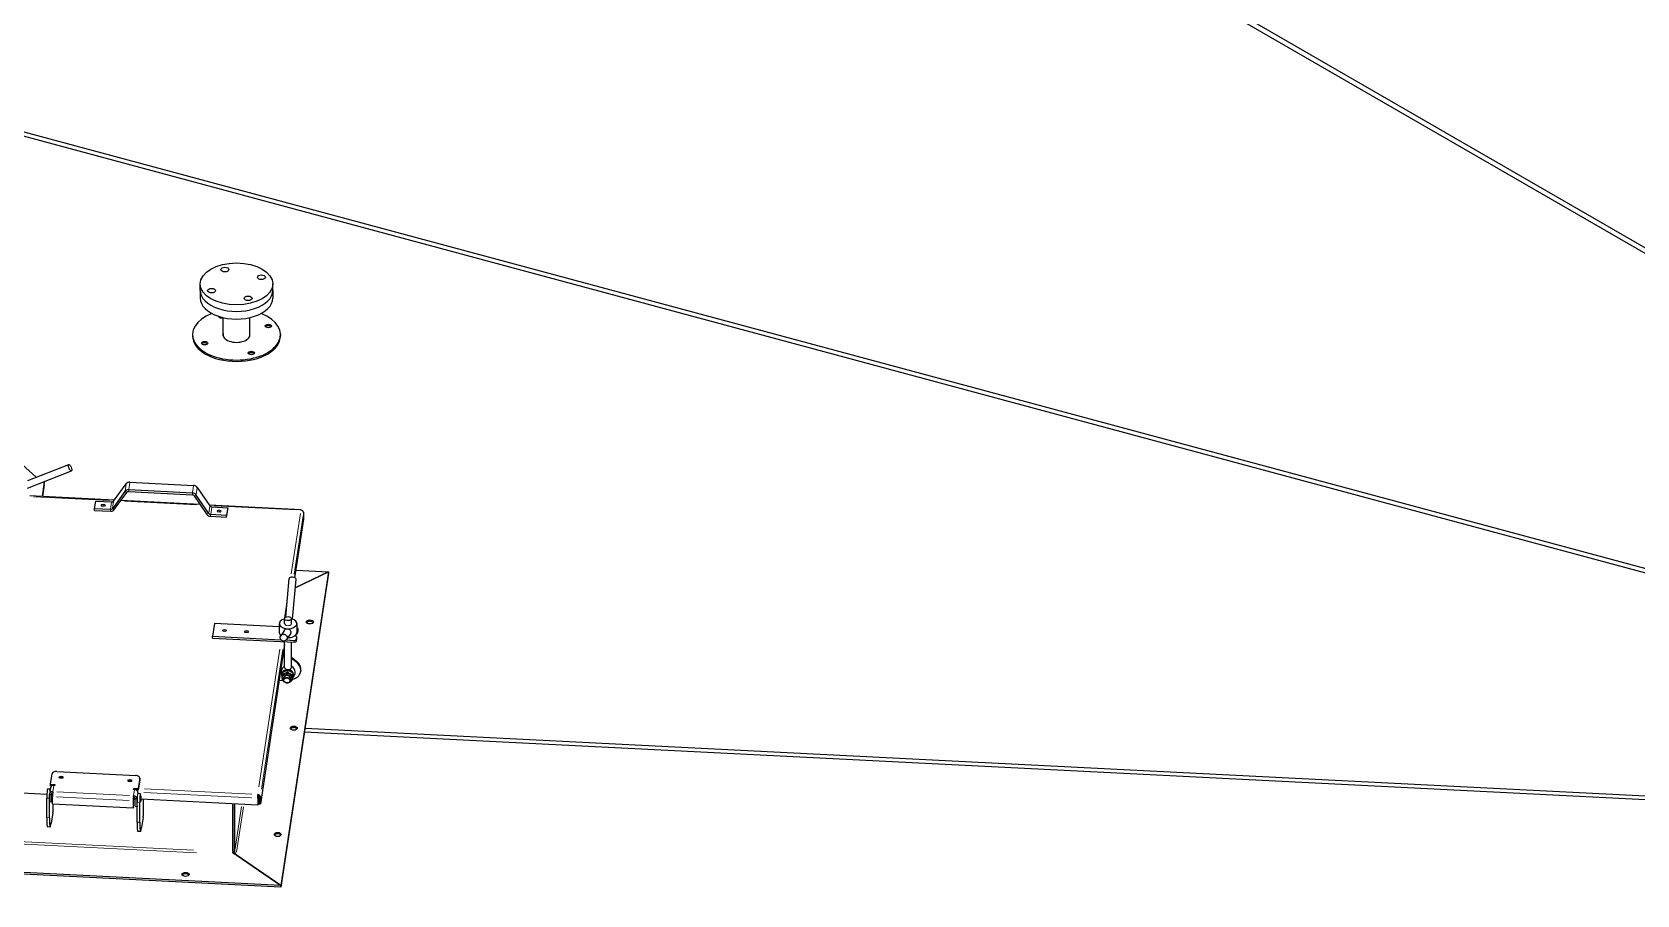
# Model space of a CAD drawing. Header units: millimetres. Extents: x 0 to 89100, y 0 to 63000.
# Drawn here: x 75626 to 78362, y 50454 to 51924 of the extents above; entities that cross this region are included whole.
import ezdxf

# ---------------------------------------------------------------- set-up
doc = ezdxf.new("R2010")
doc.units = ezdxf.units.MM
doc.header["$LTSCALE"] = 150
doc.layers.add('Visible', color=7, linetype='Continuous', lineweight=25)
doc.layers.add('Visible Narrow', color=7, linetype='Continuous', lineweight=18)

msp = doc.modelspace()

# ---------------------------------------------------------------- linework, layer by layer
at = {"layer": 'Visible'}
for p, q in [((79913.82, 50659.39), (75987.69, 52926.14)), ((75996.18, 52931.04), (79922.3, 50664.29)), ((75558.27, 51768.85), (79856.08, 50611.78)), ((79851.01, 50605.5), (75558.27, 51761.21)), ((75912.86, 51484.16), (75912.86, 51495.18)), ((76036.61, 51484.16), (76036.61, 51495.18)), ((75912.86, 51484.16), (75912.86, 51470.99)), ((76036.61, 51484.16), (76036.61, 51470.99)), ((75952.13, 51406.84), (75952.13, 51437.74)), ((75997.35, 51406.84), (75997.35, 51437.74)), ((75899.74, 51408.84), (75899.74, 51406.39)), ((76049.74, 51408.84), (76049.74, 51406.39)), ((75566.32, 51225.95), (75633.05, 51165.63)), ((75618.61, 51147.04), (75693.25, 51176.44)), ((75619.24, 51160.19), (75688.85, 51187.61)), ((75646.99, 51157.37), (75643.25, 51132.66)), ((75646.99, 51152.47), (75643.99, 51132.63)), ((75647.02, 51152.85), (75647.02, 51157.75)), ((75784.59, 51141.5), (75763.13, 51112.11)), ((75765.09, 51125.06), (75786.56, 51154.44)), ((75766.36, 51110.42), (75787.83, 51139.81)), ((75899.48, 51138.76), (75791.07, 51144.24)), ((75791.07, 51141.18), (75899.48, 51135.7)), ((75793.03, 51157.18), (75901.44, 51151.7)), ((75907.91, 51148.31), (75929.37, 51116.76)), ((75766.11, 51126.46), (75622.13, 51133.73)), ((75732.82, 51112.11), (75734.79, 51125.06)), ((75759.89, 51110.75), (75732.82, 51112.11)), ((75732.82, 51109.05), (75732.82, 51112.11)), ((75732.82, 51109.05), (75759.89, 51107.68)), ((75734.79, 51125.06), (75761.85, 51123.69)), ((75912.89, 51119.04), (75777.65, 51125.88)), ((75902.71, 51134.01), (75924.18, 51102.45)), ((75927.41, 51103.82), (75905.95, 51135.37)), ((76084.71, 51110.37), (75928.35, 51118.26)), ((75932.61, 51115.06), (75959.68, 51113.7)), ((75959.68, 51113.7), (75957.72, 51100.75)), ((75957.72, 51097.69), (75959.68, 51110.63)), ((75959.68, 51110.63), (75959.68, 51113.7)), ((76086.92, 51108.89), (76086.81, 51108.89)), ((76086.92, 51108.83), (76086.92, 51108.89)), ((76086.92, 51108.84), (76086.92, 51108.89)), ((75957.72, 51100.75), (75930.65, 51102.12)), ((75930.65, 51099.06), (75957.72, 51097.69)), ((75957.72, 51097.69), (75957.72, 51100.75)), ((76089.03, 51094.39), (76073.88, 50994.42)), ((76088.95, 51106.03), (76089.03, 51106.02)), ((76088.97, 51105.64), (76089.03, 51106.02)), ((76089.03, 51106.02), (76089.03, 51094.39)), ((76131.61, 51004.39), (76050.56, 50469.5)), ((76131.61, 51001.94), (76050.56, 50467.05)), ((76074.93, 50976.93), (76131.61, 51004.39)), ((76131.61, 51004.39), (76074.93, 50976.93)), ((76075.82, 51007.21), (76131.61, 51004.39)), ((76131.61, 51001.94), (76131.61, 51004.39)), ((76131.61, 51001.94), (76131.61, 51004.39)), ((76058.64, 50927.28), (76064.27, 50993.07)), ((76070.36, 50923.56), (76076.23, 50992.05)), ((76056.66, 50916.13), (76056.66, 50924.7)), ((76068.66, 50916.13), (76068.66, 50924.7)), ((75937.28, 50916.18), (75934.01, 50894.62)), ((75934.01, 50891.55), (75934.01, 50894.62)), ((75934.01, 50894.62), (76050.31, 50888.74)), ((75934.01, 50891.55), (76072.98, 50884.53)), ((76047.66, 50910.61), (75937.28, 50916.18)), ((76047.66, 50916.13), (76047.66, 50900.82)), ((76056.29, 50905.1), (76050.05, 50895.62)), ((76066.57, 50898.89), (76060.07, 50889.03)), ((76077.76, 50894.31), (76073, 50894.55)), ((76077.04, 50889.56), (76077.76, 50894.31)), ((76077.04, 50886.5), (76077.76, 50891.25)), ((76077.35, 50899.09), (76078.93, 50899.01)), ((76077.66, 50916.13), (76077.66, 50900.82)), ((76077.66, 50902.14), (76078.93, 50902.07)), ((76077.76, 50891.25), (76077.76, 50894.31)), ((76078.93, 50902.07), (76079.65, 50906.82)), ((76078.93, 50899.01), (76079.65, 50903.76)), ((76078.93, 50899.01), (76078.93, 50902.07)), ((76079.67, 50903.95), (76079.67, 50907.01)), ((76056.66, 50880.76), (76015.44, 50608.78)), ((76056.66, 50866.57), (76054.74, 50868.11)), ((76055, 50869.84), (76056.66, 50868.5)), ((76056.66, 50841.33), (76056.66, 50885.36)), ((76059.49, 50888.28), (76072.98, 50887.6)), ((76068.66, 50841.33), (76068.66, 50884.75)), ((76062.06, 50837.09), (76061.46, 50833.12)), ((76068.66, 50858.83), (76077.85, 50851.43)), ((76077.59, 50849.7), (76068.66, 50856.9)), ((76084.43, 50836.39), (76084.17, 50834.66)), ((76047.31, 50819.12), (76053.71, 50819.64)), ((76052.58, 50824.35), (76052.82, 50825.95)), ((76053.4, 50833.43), (76052.8, 50829.47)), ((76054.73, 50820.59), (76055.18, 50823.57)), ((76066.59, 50818.79), (76067.05, 50821.77)), ((76069.76, 50821.75), (76070, 50823.35)), ((76070.71, 50832.56), (76070.11, 50828.59)), ((76070.11, 50820.4), (76070.71, 50824.37)), ((79823.91, 50542.47), (76090.56, 50731.04)), ((76091.61, 50737.94), (79824.95, 50549.37)), ((75651.46, 50624.94), (74930.49, 50661.35)), ((75657.6, 50642.38), (75660.28, 50660.07)), ((75668.4, 50664.01), (75802.89, 50657.21)), ((75809.71, 50652.52), (75807.03, 50634.84)), ((75809.71, 50650.07), (75807.03, 50632.39)), ((75809.73, 50650.45), (75809.73, 50652.9)), ((75651.28, 50585.52), (75651.28, 50618.9)), ((75657.03, 50634.02), (75652.62, 50634.24)), ((75655.7, 50612.12), (75655.7, 50624.98)), ((75657.38, 50636.36), (75655.75, 50625.57)), ((75657.6, 50642.38), (75665.07, 50642.01)), ((75657.6, 50639.93), (75657.6, 50642.38)), ((75660.21, 50639.8), (75657.6, 50639.93)), ((75658.69, 50611.96), (75658.69, 50624.82)), ((75660.32, 50622.75), (75658.69, 50611.96)), ((75660.32, 50622.75), (75660.32, 50626.93)), ((75661.24, 50624.44), (75660.32, 50624.49)), ((75661.15, 50608.36), (75661.15, 50621.22)), ((75664.81, 50640.28), (75663.31, 50640.36)), ((75665.07, 50642.01), (75664.81, 50640.28)), ((75802.14, 50617.32), (75798.93, 50617.49)), ((75799.15, 50620.18), (75799.15, 50622.63)), ((75799.29, 50633.49), (75799.55, 50635.21)), ((75800.79, 50633.41), (75799.29, 50633.49)), ((75799.55, 50635.21), (75807.03, 50634.84)), ((75799.55, 50633.47), (75799.55, 50635.21)), ((75802.14, 50604.72), (75802.14, 50617.58)), ((75807.03, 50632.39), (75803.89, 50632.55)), ((75805.13, 50604.57), (75805.13, 50617.43)), ((75811.02, 50626.24), (75806.54, 50626.47)), ((75806.76, 50628.21), (75806.76, 50626.46)), ((75807.03, 50634.84), (75807.03, 50632.39)), ((75811.38, 50622.11), (75811.38, 50614.76)), ((76011.28, 50606.76), (75811.38, 50616.86)), ((75815.88, 50616.63), (75815.88, 50604.64)), ((76010.82, 50619.72), (76010.62, 50618.43)), ((76010.62, 50618.43), (76011.28, 50618.4)), ((76010.82, 50619.72), (76011.48, 50619.69)), ((76011.01, 50622.85), (76011.01, 50624.69)), ((76011.48, 50619.69), (76011.28, 50618.4)), ((76011.28, 50618.4), (76011.28, 50606.76)), ((76011.48, 50619.69), (76011.48, 50608.05)), ((76013.2, 50617.92), (76011.48, 50618.01)), ((76013.26, 50620.9), (76013.2, 50620.52)), ((76013.2, 50620.52), (76013.2, 50608.89)), ((76013.2, 50620.52), (76015.44, 50620.41)), ((76013.26, 50620.9), (76015.5, 50620.79)), ((76015.44, 50620.41), (76015.5, 50620.79)), ((76015.44, 50608.78), (76015.44, 50620.41)), ((75658.69, 50611.96), (75655.7, 50612.12)), ((75655.77, 50585.3), (75655.77, 50612.11)), ((75661.65, 50593.5), (75659.03, 50576.25)), ((75798.63, 50601.42), (75661.15, 50608.36)), ((75661.78, 50608.33), (75661.78, 50595.59)), ((75798.63, 50614.28), (75798.63, 50601.42)), ((75798.89, 50603.14), (75798.63, 50601.42)), ((75798.89, 50603.14), (75798.89, 50616)), ((75802.14, 50604.72), (75805.13, 50604.57)), ((75805.2, 50605), (75805.13, 50604.57)), ((75805.2, 50577.75), (75805.2, 50611.12)), ((75809.68, 50577.52), (75809.68, 50610.9)), ((75815.88, 50606.19), (75815.69, 50604.96)), ((75815.69, 50604.96), (75815.69, 50587.81)), ((75815.88, 50604.64), (75815.69, 50604.65)), ((75968.48, 50608.92), (75968.48, 50526.51)), ((75968.74, 50608.91), (75968.74, 50528.24)), ((75968.74, 50528.24), (75968.74, 50608.91)), ((75971.73, 50528.09), (75971.73, 50608.76)), ((76011.48, 50608.05), (76011.28, 50606.76)), ((76013.2, 50608.89), (76015.44, 50608.78)), ((75657.14, 50569.41), (75652.66, 50569.64)), ((75811.05, 50561.64), (75806.57, 50561.86)), ((75815.56, 50585.73), (75812.95, 50568.47)), ((76050.56, 50469.5), (74526.38, 50546.49)), ((76050.56, 50467.05), (74526.38, 50544.04)), ((75969.17, 50526.13), (75969.13, 50525.91)), ((76050.56, 50469.5), (75974.2, 50522.04)), ((75974.2, 50522.04), (76050.56, 50469.5)), ((76050.56, 50467.05), (76050.56, 50469.5)), ((76050.56, 50467.05), (76050.56, 50469.5))]:
    msp.add_line(p, q, dxfattribs=at)
for start, end in [(120, 214.4642), (311.7045, 57.34041)]:
    msp.add_arc((76062.66, 50832.85), 12, start, end, dxfattribs=at)
for centre, major_axis, ratio, start_param, end_param in [((80143.81, 50568.5), (-5871.17, -6.59), 0.5763143, 5.3004226, 6.2856822), ((75974.74, 51484.16), (-61.87, 0), 0.5773503, 0, 3.1415927), ((75974.74, 51484.16), (-61.87, 0), 0.5773503, 0, 3.1415927), ((75974.74, 51470.99), (-61.87, 0), 0.5773503, 0, 3.1415927), ((75974.74, 51408.84), (-75, 0), 0.5773503, 5.3059382, 10.402025), ((75949.38, 51440.23), (-5.25, 0), 0.5773503, 0.0973596, 2.1209053), ((75949.38, 51437.78), (-5.25, 0), 0.5773503, 5.6376126, 5.8672332), ((75974.74, 51408.84), (22.87, 0), 0.5773503, 2.9899521, 6.4348258), ((76029.12, 51421.03), (-5.25, 0), 0.5773503, 3.5575447, 5.8672332), ((75974.74, 51406.39), (75, 0), 0.5773503, 3.1415927, 6.2831853), ((75920.36, 51391.75), (-5.25, 0), 0.5773503, 3.5575447, 5.8672332), ((75974.74, 51406.39), (-22.87, 0), 0.5773503, 6.1315448, 6.1903166), ((75974.74, 51406.39), (22.87, 0), 0.5773503, 0.0928688, 0.1516405), ((76000.1, 51374.99), (-5.25, 0), 0.5773503, 3.5575447, 5.8672332), ((75639.52, 51157.75), (7.5, 0), 0.5773503, 6.1959188, 6.3909705), ((75639.52, 51152.85), (7.5, 0), 0.5773503, 6.1959188, 6.2831853), ((75791.07, 51138.11), (7.42, -1.12), 0.8133896, 1.6934346, 2.7406322), ((75793.03, 51151.06), (-7.42, 1.12), 0.8133896, 4.8350273, 5.8822248), ((75791.07, 51138.11), (-3.71, 0.56), 0.8133896, 4.8350273, 5.8822248), ((75899.48, 51132.64), (7.42, -1.12), 0.8133896, 0.6462371, 1.6934346), ((75901.44, 51145.58), (-7.42, 1.12), 0.8133896, 3.7878297, 4.8350273), ((75747.25, 51114.84), (3.38, 0), 0.5773503, 0.9037852, 2.2378075), ((75747.25, 51114.84), (-3.38, 0), 0.5773503, 4.0453778, 5.3794001), ((75759.89, 51113.81), (3.71, -0.56), 0.8133896, 4.8350273, 5.8822248), ((75759.89, 51113.81), (-7.42, 1.12), 0.8133896, 1.6934346, 2.7406322), ((75761.85, 51126.75), (-3.71, 0.56), 0.8133896, 1.6934346, 2.7406322), ((75899.48, 51132.64), (-3.71, 0.56), 0.8133896, 3.7878297, 4.8350273), ((75932.61, 51118.12), (-3.71, 0.56), 0.8133896, 0.6462371, 1.6934346), ((76084.49, 51105.87), (0.23, 4.49), 0.0711624, 5.6610943, 6.9004634), ((76084.49, 51105.87), (4.45, -0.67), 0.8133896, 0.1226383, 1.6934346), ((75930.65, 51105.18), (-7.42, 1.12), 0.8133896, 0.6462371, 1.6934346), ((75930.65, 51105.18), (3.71, -0.56), 0.8133896, 3.7878297, 4.8350273), ((75945.25, 51104.84), (-3.38, 0), 0.5773503, 4.0453778, 5.3794001), ((75945.25, 51104.84), (3.38, 0), 0.5773503, 0.903739, 1.483497), ((80147.07, 50348.97), (-6187.5, 0), 0.5773503, 6.0985564, 9.6081897), ((76070.25, 50992.56), (-5.98, 0.51), 0.4398181, 3.1415927, 6.2831853), ((76062.66, 50916.13), (15, 0), 0.5773503, 1.9823132, 7.4424648), ((76099.86, 50916.61), (6, 0), 0.5773503, 0.3613671, 2.7802255), ((75954.32, 50901.39), (3.38, 0), 0.5773503, 0.9037852, 2.2378075), ((75954.32, 50901.39), (-3.38, 0), 0.5773503, 4.0453778, 5.3794001), ((75991.68, 50899.51), (3.38, 0), 0.5773503, 0.9037852, 2.2378075), ((75991.68, 50899.51), (-3.38, 0), 0.5773503, 4.0453778, 5.3794001), ((76062.66, 50900.82), (-15, 0), 0.5773503, 0, 0.5982313), ((76062.66, 50900.82), (15, 0), 0.5773503, 4.6780273, 6.2831853), ((76075.92, 50907.01), (3.75, 0), 0.5773503, 6.1959188, 7.3719797), ((76075.92, 50903.95), (3.75, 0), 0.5773503, 6.1959188, 6.2831853), ((76073.3, 50889.75), (3.75, 0), 0.5773503, 4.6251225, 6.1959188), ((76073.3, 50886.69), (3.75, 0), 0.5773503, 4.6251225, 6.1959188), ((76062.1, 50829.18), (-10.05, 1.52), 0.8133896, 2.7099991, 6.8039156), ((76062.66, 50841.33), (6, 0), 0.5773503, 3.1415927, 6.2831853), ((76063.21, 50836.51), (-10.05, 1.52), 0.8133896, 4.2107162, 4.2674828), ((76063.41, 50837.81), (20.76, -3.15), 0.8133896, 5.1677563, 7.232003), ((76063.67, 50839.53), (20.76, -3.15), 0.8133896, 0, 0.9488177), ((76061.41, 50824.65), (-8.59, 1.3), 0.8133896, 5.358626, 6.2831853), ((76061.07, 50822.38), (-6.6, 1), 0.8133896, 2.6889708, 6.7358072), ((76061.11, 50822.67), (-6.6, 1), 0.8133896, 0.0263627, 0.4526219), ((76061.11, 50822.67), (-5.93, 0.9), 0.8133896, 3.1415927, 6.2831853), ((76061.41, 50824.65), (8.59, -1.3), 0.8133896, 1.1698358, 2.2170334), ((76061.41, 50824.65), (8.59, -1.3), 0.8133896, 0.1226383, 1.1698358), ((76061.11, 50822.67), (6.6, -1), 0.8133896, 5.8305634, 6.2568226), ((76061.41, 50824.65), (8.59, -1.3), 0.8133896, 0, 0.1226383), ((76072.41, 50735.44), (6, 0), 0.5773503, 0.3613671, 2.7802255), ((75667.75, 50659.69), (-7.5, 0), 0.5773503, 4.6251225, 6.1959188), ((75675.59, 50651.85), (3.38, 0), 0.5773503, 0.6796738, 2.4619188), ((75675.59, 50651.85), (-3.38, 0), 0.5773503, 3.8212665, 5.6035115), ((75792.89, 50645.92), (3.38, 0), 0.5773503, 0.6796738, 2.4619188), ((75792.89, 50645.92), (-3.38, 0), 0.5773503, 3.8212665, 5.6035115), ((75802.23, 50652.9), (7.5, 0), 0.5773503, 6.1959188, 7.7667152), ((75802.23, 50650.45), (7.5, 0), 0.5773503, 6.1959188, 6.2831853), ((75652.13, 50624.51), (0.49, 9.74), 0.0711624, 0, 2.1880744), ((75661.68, 50624.67), (-5.93, 0.9), 0.8133896, 4.8350273, 6.4058236), ((75656.62, 50624.28), (0.49, 9.74), 0.0711624, 0.1306956, 1.1038606), ((75663.31, 50635.46), (-5.93, 0.9), 0.8133896, 4.8350273, 6.2831853), ((75661.68, 50624.67), (-2.97, 0.45), 0.8133896, 4.9244073, 6.4058236), ((75659.6, 50624.13), (-0.17, -3.37), 0.0711624, 3.9336976, 8.7376716), ((75661.68, 50624.67), (0.3, 5.99), 0.0711624, 0.6172781, 2.1880744), ((75799.15, 50617.73), (-0.3, -5.99), 0.0711624, 3.7588708, 5.3296671), ((75799.15, 50617.73), (0.15, 3), 0.0711624, 0.6172781, 2.1880744), ((75799.15, 50617.73), (5.93, -0.9), 0.8133896, 0.1226383, 1.6934346), ((75799.15, 50617.73), (2.97, -0.45), 0.8133896, 0.1226383, 1.6934346), ((75800.79, 50628.51), (5.93, -0.9), 0.8133896, 0.1226383, 1.6934346), ((75806.04, 50616.73), (0.49, 9.74), 0.0711624, 0, 2.1880744), ((75810.53, 50616.5), (0.49, 9.74), 0.0711624, 5.3296671, 8.4712597), ((75811.77, 50617.35), (-0.23, -4.49), 0.0711624, 5.3296671, 7.7396734), ((76011.01, 50621.02), (-0.23, -4.49), 0.0711624, 3.7588708, 5.3296671), ((76011.01, 50621.02), (-0.11, -2.25), 0.0711624, 3.7588708, 5.3296671), ((76011.01, 50621.02), (4.45, -0.67), 0.8133896, 0.1226383, 1.6934346), ((76011.01, 50621.02), (2.22, -0.34), 0.8133896, 0.1226383, 1.6934346), ((75661.65, 50594.73), (-0.08, -1.5), 0.0711624, 0.6172781, 2.1880744), ((75654.55, 50607.09), (-1.89, -37.45), 0.0711624, 5.3296671, 6.2831853), ((75659.03, 50606.86), (-1.89, -37.45), 0.0711624, 5.3296671, 6.9004634), ((75808.46, 50599.32), (-1.89, -37.45), 0.0711624, 5.3296671, 6.2831853), ((75812.95, 50599.09), (-1.89, -37.45), 0.0711624, 5.3296671, 6.9004634), ((75815.56, 50586.95), (-0.08, -1.5), 0.0711624, 0.6172781, 2.1880744), ((76044.95, 50554.26), (6, 0), 0.5773503, 0.3613671, 2.7802255), ((75887.82, 50486.13), (6, 0), 0.5773503, 0.3613671, 2.7802255)]:
    msp.add_ellipse(centre, major_axis=major_axis, ratio=ratio, start_param=start_param, end_param=end_param, dxfattribs=at)
for centre, major_axis, ratio in [((75974.74, 51495.18), (61.87, 0), 0.5773503), ((75954.93, 51519.71), (-6.75, 0), 0.5773503), ((76017.22, 51506.62), (6.75, 0), 0.5773503), ((75932.26, 51483.74), (-6.75, 0), 0.5773503), ((75994.55, 51470.65), (6.75, 0), 0.5773503), ((76029.12, 51423.48), (-5.25, 0), 0.5773503), ((75920.36, 51394.2), (5.25, 0), 0.5773503), ((76000.1, 51377.44), (-5.25, 0), 0.5773503), ((75691.05, 51182.02), (2.2, -5.58), 0.3377699), ((75747.25, 51117.91), (-3.38, 0), 0.5773503), ((75945.25, 51107.9), (-3.38, 0), 0.5773503), ((76062.66, 50924.7), (6, 0), 0.5773503), ((76099.86, 50919.06), (6, 0), 0.5773503), ((75954.32, 50904.46), (3.38, 0), 0.5773503), ((75991.68, 50902.57), (3.38, 0), 0.5773503), ((76055.06, 50892.32), (5.01, -3.3), 0.9902436), ((76060.66, 50819.69), (-5.93, 0.9), 0.8133896), ((76060.6, 50819.26), (-5.19, 0.79), 0.8133896), ((76072.41, 50737.89), (6, 0), 0.5773503), ((75675.59, 50654.3), (3.38, 0), 0.5773503), ((75792.89, 50648.37), (3.38, 0), 0.5773503), ((75810.53, 50616.5), (0.17, 3.37), 0.0711624), ((76044.95, 50556.71), (6, 0), 0.5773503), ((75887.82, 50488.58), (6, 0), 0.5773503)]:
    msp.add_ellipse(centre, major_axis=major_axis, ratio=ratio, dxfattribs=at)
for points, knots in [([(76056.29, 50905.1), (76056.54, 50905.48), (76056.84, 50905.82), (76057.65, 50906.52), (76058.27, 50906.89), (76059.35, 50907.26), (76059.74, 50907.35), (76060.53, 50907.45), (76060.94, 50907.47), (76061.76, 50907.43), (76062.17, 50907.37), (76062.97, 50907.18), (76063.37, 50907.05), (76064.48, 50906.58), (76065.13, 50906.15), (76066.18, 50905.18), (76066.64, 50904.57), (76067.27, 50903.21), (76067.44, 50902.47), (76067.44, 50901.08), (76067.3, 50900.35), (76066.87, 50899.39), (76066.73, 50899.14), (76066.57, 50898.89)], [0.4830024, 0.4830024, 0.4830024, 0.4830024, 0.7131678, 0.7131678, 1.0403928, 1.0403928, 1.2040053, 1.2040053, 1.3676178, 1.3676178, 1.5312304, 1.5312304, 1.6948429, 1.6948429, 2.0220679, 2.0220679, 2.3786518, 2.3786518, 2.7352357, 2.7352357, 3.0571869, 3.0571869, 3.1776734, 3.1776734, 3.1776734, 3.1776734]), ([(76055.19, 50818), (76055.13, 50818.04), (76055.08, 50818.09), (76054.37, 50818.73), (76053.81, 50819.41), (76052.98, 50820.88), (76052.71, 50821.66), (76052.49, 50823.09), (76052.49, 50823.73), (76052.58, 50824.35)], [5.48582656, 5.48582656, 5.48582656, 5.48582656, 5.51298317, 5.51298317, 5.84060114, 5.84060114, 6.15679259, 6.15679259, 6.40582359, 6.40582359, 6.40582359, 6.40582359]), ([(76069.76, 50821.75), (76069.65, 50821), (76069.39, 50820.27), (76068.64, 50818.93), (76068.13, 50818.31), (76066.9, 50817.24), (76066.18, 50816.79), (76065.39, 50816.45)], [3.26423093, 3.26423093, 3.26423093, 3.26423093, 3.56258022, 3.56258022, 3.86722064, 3.86722064, 4.18422796, 4.18422796, 4.18422796, 4.18422796]), ([(75974.2, 50522.04), (75973.78, 50522.25), (75973.26, 50522.5), (75972.32, 50522.95), (75971.91, 50523.14), (75970.79, 50523.73), (75970.09, 50524.15), (75969.43, 50524.73), (75969.32, 50524.83), (75968.77, 50525.42), (75968.48, 50525.98), (75968.48, 50526.51)], [-1, -1, -1, -1, -0.7795377, -0.7795377, -0.6226663, -0.6226663, -0.3366342, -0.3366342, -0.276727, -0.276727, 0, 0, 0, 0]), ([(75968.74, 50528.24), (75968.74, 50527.17), (75969.12, 50526.13), (75969.66, 50524.97), (75969.76, 50524.77), (75969.92, 50524.46), (75969.98, 50524.34), (75970.05, 50524.23)], [0, 0, 0, 0, 0.27672696, 0.27672696, 0.33663418, 0.33663418, 0.37223977, 0.37223977, 0.37223977, 0.37223977]), ([(75968.74, 50528.24), (75968.74, 50527.17), (75969.01, 50526.08), (75969.54, 50524.92), (75969.64, 50524.72), (75969.77, 50524.48), (75969.8, 50524.44), (75969.82, 50524.4)], [0, 0, 0, 0, 0.27672696, 0.27672696, 0.33663418, 0.33663418, 0.34980283, 0.34980283, 0.34980283, 0.34980283]), ([(75974.2, 50522.04), (75973.9, 50522.32), (75973.65, 50522.69), (75973.26, 50523.4), (75973.11, 50523.72), (75972.71, 50524.66), (75972.46, 50525.3), (75972.2, 50526.07), (75972.15, 50526.2), (75971.91, 50526.95), (75971.73, 50527.55), (75971.73, 50528.09)], [-1, -1, -1, -1, -0.7795377, -0.7795377, -0.6226663, -0.6226663, -0.3366342, -0.3366342, -0.276727, -0.276727, 0, 0, 0, 0])]:
    msp.add_open_spline(points, degree=3, knots=knots, dxfattribs=at)
for points, weights in [([(76053.4, 50833.43), (76055.77, 50834.69), (76057.77, 50835.54)], [1, 1.0379548493, 1]), ([(76057.77, 50835.54), (76059.78, 50836.39), (76062.06, 50837.09)], [1, 1.0379548493, 1]), ([(76062.06, 50837.09), (76064.42, 50836.16), (76066.43, 50835.11)], [1, 1.0379548493, 1]), ([(76066.43, 50835.11), (76068.44, 50834.05), (76070.71, 50832.56)], [1, 1.0379548493, 1]), ([(76052.8, 50829.47), (76052.76, 50827.26), (76052.76, 50825.53)], [1, 1.033751843, 1.00747515595]), ([(76057.09, 50831.01), (76055.08, 50830.16), (76052.8, 50829.47)], [1, 1.0379548493, 1]), ([(76052.8, 50821.54), (76052.8, 50821.41), (76052.8, 50821.28)], [1.00474782815, 1.00254449748, 1]), ([(76052.8, 50821.28), (76052.86, 50821.24), (76052.91, 50821.21)], [1, 1.00085374646, 1.00166908502]), ([(76061.46, 50833.12), (76059.1, 50831.86), (76057.09, 50831.01)], [1, 1.0379548493, 1]), ([(76065.74, 50830.58), (76063.73, 50831.63), (76061.46, 50833.12)], [1, 1.0379548493, 1]), ([(76070.11, 50828.59), (76067.75, 50829.52), (76065.74, 50830.58)], [1, 1.0379548493, 1]), ([(76069.18, 50819.91), (76069.63, 50820.15), (76070.11, 50820.4)], [1.011962605, 1.00743952141, 1]), ([(76070.07, 50824.22), (76070.07, 50826.12), (76070.11, 50828.59)], [1, 1.0379548493, 1]), ([(76070.11, 50820.4), (76070.07, 50822.31), (76070.07, 50824.22)], [1, 1.0379548493, 1]), ([(76070.71, 50832.56), (76070.75, 50830.65), (76070.75, 50828.74)], [1, 1.0379548493, 1]), ([(76070.75, 50828.74), (76070.75, 50826.84), (76070.71, 50824.37)], [1, 1.0379548493, 1])]:
    msp.add_rational_spline(points, weights, degree=2, dxfattribs=at)
at = {"layer": 'Visible Narrow'}
for p, q in [((75646.99, 51157.13), (75646.99, 51152.72)), ((75784.69, 51142.15), (75786.46, 51153.8)), ((75787.67, 51139.89), (75784.76, 51141.42)), ((75791.07, 51144.08), (75791.07, 51141.33)), ((75792.93, 51156.53), (75791.16, 51144.88)), ((75899.48, 51135.85), (75899.48, 51138.61)), ((75899.57, 51139.41), (75901.34, 51151.06)), ((75907.81, 51147.67), (75906.04, 51136.02)), ((75758.35, 51126.02), (75629.18, 51132.54)), ((75759.89, 51107.84), (75759.89, 51110.59)), ((75759.99, 51111.39), (75761.76, 51123.04)), ((75764.99, 51124.41), (75763.23, 51112.76)), ((75763.29, 51112.03), (75766.2, 51110.5)), ((75906.65, 51118.53), (75783.89, 51124.73)), ((75905.78, 51135.3), (75902.87, 51134.07)), ((75927.51, 51104.46), (75929.27, 51116.11)), ((75932.51, 51114.42), (75930.74, 51102.77)), ((76076.71, 51109.94), (75936.71, 51117.01)), ((75924.34, 51102.52), (75927.25, 51103.75)), ((75930.65, 51101.97), (75930.65, 51099.21)), ((76068, 51000.76), (76083.62, 51103.82)), ((76088.13, 51100.11), (76073.03, 51000.47)), ((76056.6, 50925.5), (76060.71, 50952.65)), ((76079.65, 50903.91), (76079.65, 50906.67)), ((76012.99, 50637.74), (76048.58, 50872.62)), ((76053.59, 50872.18), (76017.5, 50634.02)), ((76072.98, 50884.69), (76072.98, 50887.44)), ((76077.04, 50886.66), (76077.04, 50889.41)), ((76077.83, 50851.34), (76077.6, 50849.79)), ((75809.71, 50652.4), (75809.71, 50650.2)), ((75655.48, 50618.69), (75651.5, 50618.89)), ((75655.85, 50624.97), (75658.54, 50624.83)), ((75658.69, 50624.85), (75658.77, 50625.39)), ((75663.23, 50639.82), (75661.76, 50630.11)), ((75791.76, 50614.63), (75668.03, 50620.88)), ((75792.28, 50622.98), (75668.55, 50629.23)), ((75799.23, 50623.17), (75800.71, 50632.87)), ((75804.98, 50617.44), (75802.29, 50617.57)), ((75805.57, 50620.33), (75805.15, 50617.58)), ((75806.75, 50628.12), (75806.51, 50626.54)), ((76000.43, 50618.94), (75816.93, 50628.21)), ((75817.6, 50634.46), (76000.84, 50625.21)), ((74690.86, 50591.05), (75901.24, 50529.91)), ((75798.88, 50615.92), (75798.64, 50614.36)), ((75809.45, 50610.91), (75805.42, 50611.11)), ((75972.34, 50532.09), (75983.26, 50604.14)), ((75986.57, 50603.68), (75974.85, 50526.33)), ((75906.36, 50525.46), (74685.22, 50587.15)), ((75655.54, 50585.31), (75651.51, 50585.51)), ((75809.45, 50577.53), (75805.42, 50577.74)), ((75968.5, 50526.6), (75968.73, 50528.15)), ((75968.89, 50528.23), (75971.58, 50528.1))]:
    msp.add_line(p, q, dxfattribs=at)
for centre, major_axis, ratio, start_param, end_param in [((76062.66, 50916.13), (-6, 0), 0.5773503, 0, 3.1415927), ((76061.17, 50823.05), (-8.59, 1.3), 0.8133896, 3.2986723, 6.1261057)]:
    msp.add_ellipse(centre, major_axis=major_axis, ratio=ratio, start_param=start_param, end_param=end_param, dxfattribs=at)

doc.saveas('drawing.dxf')
